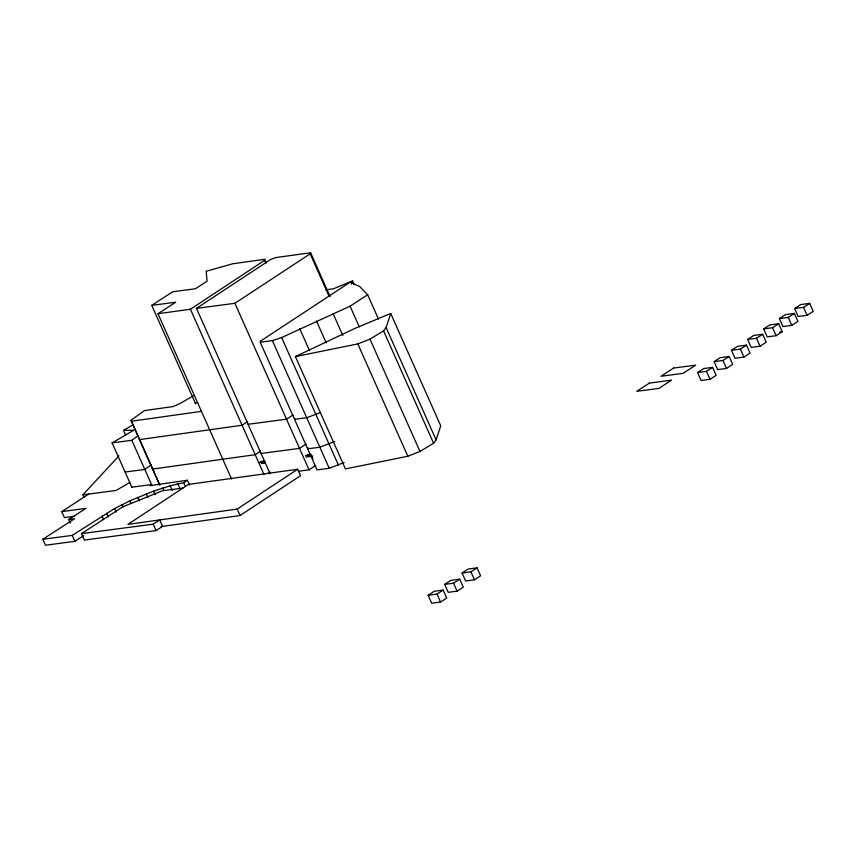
<?xml version="1.0" encoding="UTF-8"?>
<svg xmlns="http://www.w3.org/2000/svg" width="856" height="856" viewBox="0 0 856 856"><rect width="100%" height="100%" fill="white"/><g stroke="black" fill="none" stroke-linecap="round" stroke-linejoin="round"><path stroke-width="1.28" d="M351.549 284.203L352.501 280.918L333.615 288.74L325.943 289.842M344.155 462.486L329.228 468.286L317.052 469.891L260.213 342.218L260.599 341.062L350.093 282.223L359.713 286.546L367.652 294.753L378.48 319.074M294.935 418.188L294.55 419.344L306.716 417.739L320.508 412.496M308.053 447.667L307.679 448.833L319.844 447.217L334.771 441.429M295.416 356.578L357.819 343.909L369.974 339.126L383.574 330.876L386.099 327.559L390.711 313.467L355.154 328.287L295.416 356.578L345.428 468.917L407.83 456.248L419.986 451.454L433.585 443.215L436.111 439.888L440.722 425.807L390.711 313.467M196.463 308.374L234.908 303.291L310.172 253.825L310.632 252.777L275.718 257.581L270.582 259.529L196.463 308.374L270.079 473.7M83.974 497.208L82.925 494.832L118.941 455.874M131.803 487.128L112.104 442.905L131.835 440.294L138.073 435.758M151.052 464.904L144.814 469.441L125.083 472.052M159.804 485.32L131.011 420.275L144.439 410.591L172.933 406.6L179.867 403.615L193.403 395.772M231.601 479.06L157.996 313.724L190.428 309.241L264.665 260.288L264.579 259.315L232.95 263.734L206.21 271.245L207.077 281.175L195.403 288.761L172.73 291.757L151.769 305.378L195.607 403.839M247.609 421.58L242.066 425.239L139.453 439.61L139.196 438.647M260.738 451.069L255.195 454.718L222.742 459.223M267.896 473.593L270.111 472.127M293.159 414.85L286.514 419.205L248.079 424.287M306.148 444.018L299.504 448.384L261.069 453.466M297.674 469.249L188.523 484.4L127.929 524.386L237.166 509.074L297.674 469.249L300.542 475.69L240.033 515.526L161.067 526.59M298.455 471.239L309.059 469.837L315.693 465.471M74.6 516.189L64.403 517.602L61.76 511.663L88.714 494.073M157.996 313.724L175.726 302.211L151.769 305.378M260.213 342.218L272.379 340.613L281.624 337.553L350.083 306.17L367.652 294.753M83.674 535.61L74.857 541.334L45.443 545.229L42.8 539.28L72.214 535.396L114.629 508.528L129.716 500.91L153.556 491.151L170.151 485.801L183.73 482.656L187.411 480.259L189.529 485.01M81.47 533.641L153.192 524.172L159.708 519.934L162.576 526.376L156.06 530.613L84.337 540.082L81.47 533.641L122.74 506.848L162.405 490.777L182.97 488.059M794.646 308.535L800.788 304.543L809.658 303.377L813.2 311.338L807.048 315.329L798.188 316.495L794.646 308.535L803.506 307.368L809.658 303.377M763.691 328.897L769.833 324.906L778.703 323.739L782.245 331.7L776.092 335.691L767.233 336.857L763.691 328.897L772.551 327.73L778.703 323.739M779.356 318.582L785.508 314.591L794.368 313.414L797.92 321.375L791.768 325.376L782.908 326.543L779.356 318.582L788.226 317.416L794.368 313.414M747.641 339.447L753.783 335.445L762.653 334.279L766.195 342.24L760.042 346.231L751.183 347.408L747.641 339.447L756.501 338.27L762.653 334.279M714.118 361.639L720.27 357.648L729.141 356.481L732.683 364.442L726.53 368.433L717.67 369.599L714.118 361.639L722.988 360.472L729.141 356.481M731.484 350.297L737.637 346.305L746.496 345.139L750.038 353.1L743.896 357.091L735.026 358.257L731.484 350.297L740.344 349.13L746.496 345.139M697.576 372.531L703.728 368.54L712.599 367.374L716.14 375.335L709.988 379.326L701.128 380.492L697.576 372.531L706.446 371.365L712.599 367.374M444.692 584.359L450.845 580.368L459.704 579.202L463.246 587.163L457.104 591.154L448.234 592.32L444.692 584.359L453.552 583.193L459.704 579.202M462.058 573.028L468.2 569.026L477.07 567.86L480.612 575.821L474.459 579.812L465.6 580.989L462.058 573.028L470.918 571.851L477.07 567.86M428.15 595.262L434.302 591.261L443.162 590.094L446.704 598.055L440.562 602.046L431.692 603.223L428.15 595.262L437.02 594.085L443.162 590.094M70.267 523.059L68.673 519.496L85.974 508.325L61.76 511.663M42.8 539.28L74.515 518.79L68.673 519.496M125.618 435.169L123.489 430.386L133.247 424.694M112.104 442.905L133.836 430.215L123.489 430.386M129.855 482.442L116.138 490.445L82.925 494.832M260.909 461.534L264.857 460.956M307.079 454.814L311.028 454.236M259.4 462.465L264.665 461.705M305.464 455.767L310.728 454.996M261.294 463.578L265.242 463.01M306.041 457.072L312.622 456.109M131.278 421.248L201.46 411.362M222.763 459.212L152.582 469.099L152.315 468.125M187.411 480.259L150.196 485.63L151.544 484.56L131.813 487.171M195.232 403.005L197.757 402.673M779.709 332.032L782.245 331.7M803.506 307.368L807.048 315.329M788.226 317.416L791.768 325.376M772.551 327.73L776.092 335.691M756.501 338.27L760.042 346.231M740.344 349.13L743.896 357.091M722.988 360.472L726.53 368.433M706.446 371.365L709.988 379.326M386.099 327.559L436.111 439.888M383.574 330.876L433.585 443.215M352.501 280.918L354.127 284.577M369.974 339.126L419.986 451.454M470.918 571.851L474.459 579.812M350.083 306.17L359.285 326.832M357.819 343.909L407.83 456.248M310.632 252.777L330.116 296.54M310.172 253.825L329.111 296.369M453.552 583.193L457.104 591.154M333.08 313.596L342.828 335.488M316.495 321.032L326.232 342.914M437.02 594.085L440.562 602.046M299.803 328.811L309.551 350.692M264.579 259.315L266.205 262.963M264.665 260.288L265.745 262.717M281.624 337.553L338.473 465.225M272.379 340.613L329.228 468.286M311.477 455.36L313.103 459.009M234.908 303.291L309.059 469.837M190.428 309.241L264.033 474.566M237.166 509.074L240.033 515.526M183.73 482.656L185.313 486.219M177.866 483.865L179.974 488.615M170.151 485.801L172.259 490.552M162.768 487.995L163.828 490.37M131.011 420.275L159.537 484.357M131.835 440.294L152.058 485.716M153.556 491.151L155.15 494.715M146.312 493.848L147.906 497.411M153.192 524.172L156.06 530.613M137.741 497.347L139.335 500.91M129.716 500.91L130.775 503.285M122.141 504.526L123.2 506.902M114.629 508.528L116.213 512.091M106.636 513.226L108.22 516.789M101.971 516.072L103.565 519.635M72.214 535.396L74.857 541.334M649.404 383.103L636.757 391.32L658.874 388.399L671.521 380.182L649.404 383.103M673.619 368.059L660.971 376.276L683.088 373.344L695.735 365.138L673.619 368.059"/></g></svg>
